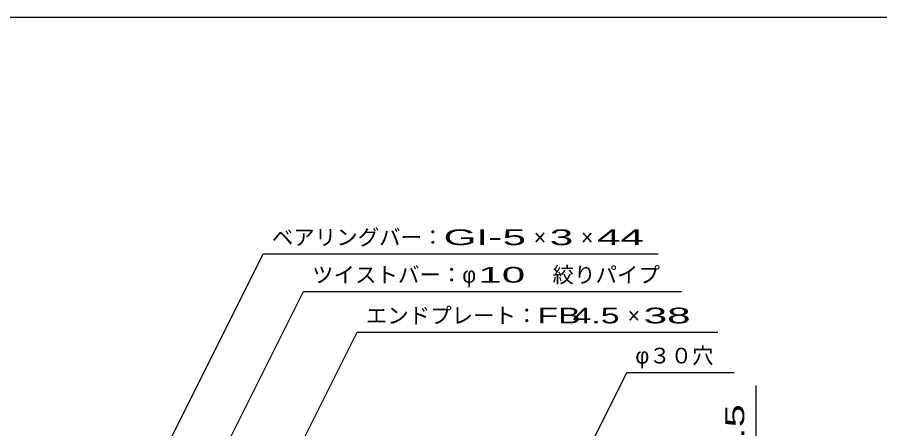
# Model space of a CAD drawing. Units: millimetres, scale not verified. Extents: x -1456 to 1385, y -1026 to 843.
# Drawn here: x -972 to -168, y 459 to 843 of the extents above; entities that cross this region are included whole.
import ezdxf
from ezdxf.enums import TextEntityAlignment as Align

# ---------------------------------------------------------------- set-up
doc = ezdxf.new("R2010")
doc.units = ezdxf.units.MM
doc.header["$LTSCALE"] = 8
doc.layers.add('0_2', color=150, linetype='Continuous', lineweight=25)
doc.layers.add('22', color=4, linetype='Continuous', lineweight=25)
doc.styles.add('ベクトル', font='')
doc.styles.get('ベクトル').set_extended_font_data('ベクトル')

msp = doc.modelspace()

# ---------------------------------------------------------------- linework, layer by layer
at = {"layer": '0_2'}
msp.add_line((-1383.2, 842.8), (1384.8, 842.8), dxfattribs=at)
at = {"layer": '22'}
for p, q in [((-918, 271.5), (-742.75, 622)), ((-742.75, 622), (-374.75, 622)), ((-838, 321.5), (-705.25, 587)), ((-705.25, 587), (-353.25, 587)), ((-733, 393.5), (-655.25, 549)), ((-655.25, 549), (-319.25, 549)), ((-468, 383.6), (-404, 511.6)), ((-404, 511.6), (-304, 511.6)), ((-283.5, 403.5), (-283.5, 499.5))]:
    msp.add_line(p, q, dxfattribs=at)

# ---------------------------------------------------------------- texts
at = {"layer": '22', "color": 2, "style": 'ベクトル'}
for s, p in [('ベアリングバー：', (-734.75, 637.6)), ('×', (-490.75, 637.6)), ('×', (-446.75, 637.6)), ('ツイストバー：', (-697.25, 602.6)), ('絞りパイプ', (-473.25, 602.6)), ('φ', (-557.25, 602.6)), ('エンドプレート：', (-647.25, 564.6)), ('×', (-403.25, 564.6)), ('φ３０穴', (-396, 527.2))]:
    msp.add_text(s, height=14.66, dxfattribs=at).set_placement(p, align=Align.MIDDLE_LEFT)
for s, width, p in [('GI-', 2, (-574.75, 637.6)), (' 5 ', 2, (-530.75, 637.6)), (' 3 ', 2, (-486.75, 637.6)), (' 44 ', 2, (-442.75, 637.6)), (' 10 ', 2, (-553.25, 602.6)), ('FB', 1.6, (-487.25, 564.6)), (' 4.5 ', 1.6, (-463.25, 564.6)), (' 38 ', 2, (-399.25, 564.6))]:
    msp.add_text(s, height=14.66, dxfattribs=dict(at, width=width)).set_placement(p, align=Align.MIDDLE_LEFT)
at = {"layer": '22', "color": 2, "style": 'ベクトル', "width": 1.65}
msp.add_text(' 36.5 ', height=17.6, rotation=90, dxfattribs=at).set_placement((-303.5, 395.5), align=Align.MIDDLE_LEFT)

doc.saveas('drawing.dxf')
